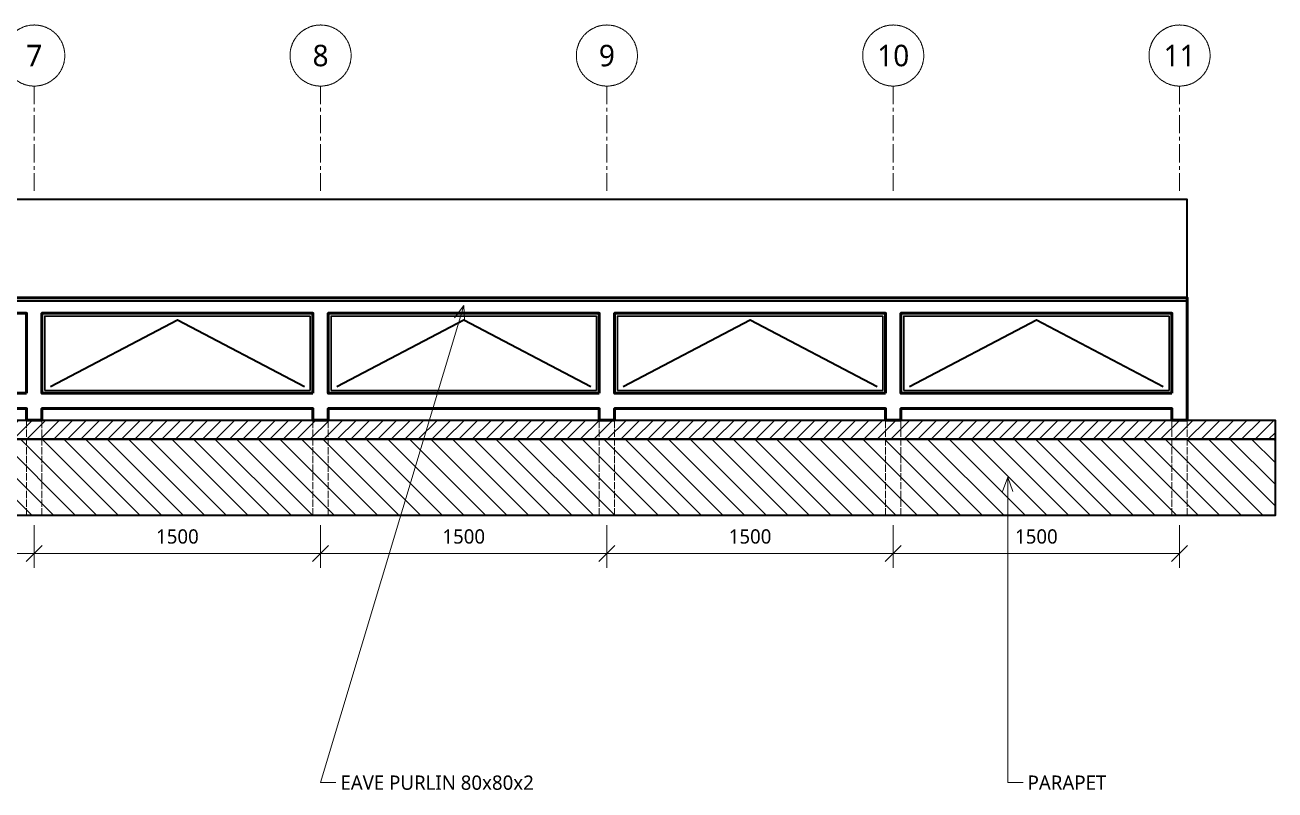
# Model space of a CAD drawing. Header units: millimetres. Extents: x -1920 to 25224, y -7963 to 28243.
# Drawn here: x 8952 to 15500, y -7939 to -3930 of the extents above; entities that cross this region are included whole.
import ezdxf
from ezdxf.enums import TextEntityAlignment as Align

# ---------------------------------------------------------------- set-up
doc = ezdxf.new("R2010")
doc.units = ezdxf.units.MM
doc.linetypes.add('CENTER', pattern=[5.08, 3.175, -0.635, 0.635, -0.635])
doc.linetypes.add('DASHED', pattern=[1.524, 1.27, -0.254])
for name, color, linetype, lineweight in [('A-ALU', 5, 'CONTINUOUS', 30), ('A-CONC', 8, 'CONTINUOUS', 35), ('A-DIM', 2, 'CONTINUOUS', 18), ('A-GLAZ', 4, 'CONTINUOUS', 35), ('A-GRID', 1, 'CENTER', 18), ('A-HATCH', 8, 'CONTINUOUS', 13), ('A-TEXT', 7, 'CONTINUOUS', 18), ('S-HIDDEN', 8, 'DASHED', 18), ('S-STEEL', 7, 'CONTINUOUS', 50)]:
    doc.layers.add(name, color=color, linetype=linetype, lineweight=lineweight)
doc.styles.add('OpenSans', font='OpenSans-Regular.ttf')

msp = doc.modelspace()

# ---------------------------------------------------------------- hatches: boundary and pattern name
at = {"layer": 'A-HATCH'}
h = msp.add_hatch(dxfattribs=at)
h.set_pattern_fill('ANSI31', scale=15.748)
h.paths.add_polyline_path([(-500, -6000), (15500, -6000), (15500, -6100), (-500, -6100)])
h = msp.add_hatch(dxfattribs=at)
h.set_pattern_fill('ANSI31', scale=25.1969, angle=-90)
h.paths.add_polyline_path([(-500, -6100), (15500, -6100), (15500, -6500), (-500, -6500)])

# ---------------------------------------------------------------- linework, layer by layer
at = {"layer": 'A-ALU'}
for points in [[(9055, -5845), (10445, -5845), (10445, -5455), (9055, -5455)], [(10555, -5845), (11945, -5845), (11945, -5455), (10555, -5455)], [(12055, -5845), (13445, -5845), (13445, -5455), (12055, -5455)], [(13555, -5845), (14945, -5845), (14945, -5455), (13555, -5455)]]:
    msp.add_lwpolyline(points, close=True, dxfattribs=at)
at = {"layer": 'A-CONC'}
for points in [[(-500, -6000), (15500, -6000), (15500, -6100), (-500, -6100)], [(-500, -6100), (15500, -6100), (15500, -6500), (-500, -6500)]]:
    msp.add_lwpolyline(points, close=True, dxfattribs=at)
at = {"layer": 'A-DIM'}
for points in [[(9000, -6550), (9000, -6775)], [(9000, -6550), (9000, -6775)], [(10500, -6550), (10500, -6775)], [(10500, -6550), (10500, -6775)], [(12000, -6550), (12000, -6775)], [(12000, -6550), (12000, -6775)], [(13500, -6550), (13500, -6775)], [(13500, -6550), (13500, -6775)], [(15000, -6550), (15000, -6775)], [(8958, -6742), (9042, -6658)], [(8958, -6742), (9042, -6658)], [(10458, -6742), (10542, -6658)], [(10458, -6742), (10542, -6658)], [(11958, -6742), (12042, -6658)], [(11958, -6742), (12042, -6658)], [(13458, -6742), (13542, -6658)], [(13458, -6742), (13542, -6658)], [(14958, -6742), (15042, -6658)], [(7500, -6700), (9000, -6700)], [(9000, -6700), (10500, -6700)], [(10500, -6700), (12000, -6700)], [(12000, -6700), (13500, -6700)], [(13500, -6700), (15000, -6700)]]:
    msp.add_lwpolyline(points, dxfattribs=at)
at = {"layer": 'A-GLAZ'}
msp.add_lwpolyline([(-40, -5374.5), (15040, -5374.5), (15040, -4843.6), (-40, -4843.6)], close=True, dxfattribs=at)
for points in [[(9085, -5825), (9750, -5475), (10415, -5825)], [(10585, -5825), (11250, -5475), (11915, -5825)], [(12085, -5825), (12750, -5475), (13415, -5825)], [(13585, -5825), (14250, -5475), (14915, -5825)]]:
    msp.add_lwpolyline(points, dxfattribs=at)
at = {"layer": 'A-GRID', "linetype": 'CENTER', "ltscale": 30}
for points in [[(9000, -4250), (9000, -4799.6)], [(10500, -4250), (10500, -4799.6)], [(12000, -4250), (12000, -4799.6)], [(13500, -4250), (13500, -4799.6)], [(15000, -4250), (15000, -4799.6)]]:
    msp.add_lwpolyline(points, dxfattribs=at)
at = {"layer": 'A-GRID'}
for centre in [(9000, -4090), (10500, -4090), (12000, -4090), (13500, -4090), (15000, -4090)]:
    msp.add_circle(centre, 160, dxfattribs=at)
at = {"layer": 'A-TEXT'}
for points in [[(11250, -5400), (10500, -7900)], [(11250, -5400), (11202.1, -5464.1)], [(11250, -5400), (11254.7, -5479.9)], [(14100, -6300), (14072.6, -6375.1)], [(14100, -6300), (14100, -7900)], [(14100, -6300), (14127.4, -6375.1)], [(10500, -7900), (10580, -7900)], [(14100, -7900), (14180, -7900)]]:
    msp.add_lwpolyline(points, dxfattribs=at)
at = {"layer": 'S-HIDDEN', "linetype": 'DASHED', "ltscale": 30}
for points in [[(8960, -6500), (8960, -6000)], [(9040, -6500), (9040, -6000)], [(10460, -6500), (10460, -6000)], [(10540, -6500), (10540, -6000)], [(11960, -6500), (11960, -6000)], [(12040, -6500), (12040, -6000)], [(13460, -6500), (13460, -6000)], [(13540, -6500), (13540, -6000)], [(14960, -6500), (14960, -6000)], [(15040, -6500), (15040, -6000)]]:
    msp.add_lwpolyline(points, dxfattribs=at)
at = {"layer": 'S-STEEL'}
msp.add_lwpolyline([(7540, -5360), (8960, -5360), (9040, -5360), (10460, -5360), (10540, -5360), (11960, -5360), (12040, -5360), (13460, -5360), (13540, -5360), (14960, -5360), (15000, -5360), (15040, -5360), (15040, -6000), (14960, -6000), (14960, -5940), (13540, -5940), (13540, -5940), (13540, -6000), (13460, -6000), (13460, -5940), (12040, -5940), (12040, -6000), (11960, -6000), (11960, -5940), (10540, -5940), (10540, -6000), (10460, -6000), (10460, -5940), (9040, -5940), (9040, -6000), (8960, -6000), (8960, -5940), (7540, -5940)], dxfattribs=at)
for points in [[(8960, -5860), (8960, -5440), (7540, -5440), (7540, -5860), (8960, -5860)], [(10460, -5860), (10460, -5440), (9040, -5440), (9040, -5860), (10460, -5860)], [(11960, -5860), (11960, -5440), (10540, -5440), (10540, -5860), (11960, -5860)], [(13460, -5860), (13460, -5440), (12040, -5440), (12040, -5860), (13460, -5860)], [(14960, -5860), (14960, -5440), (13540, -5440), (13540, -5860), (14960, -5860)]]:
    msp.add_lwpolyline(points, close=True, dxfattribs=at)

# ---------------------------------------------------------------- texts
at = {"layer": 'A-DIM', "style": 'OpenSans'}
for p in [(9750, -6670), (11250, -6670), (12750, -6670), (14250, -6670)]:
    msp.add_text('1500', height=75, dxfattribs=at).set_placement(p, align=Align.BOTTOM_CENTER)
at = {"layer": 'A-GRID', "style": 'OpenSans'}
for s, p in [('7', (9000, -4090)), ('8', (10500, -4090)), ('9', (12000, -4090)), ('10', (13500, -4090)), ('11', (15000, -4090))]:
    msp.add_text(s, height=112.5, dxfattribs=at).set_placement(p, align=Align.MIDDLE_CENTER)
at = {"layer": 'A-TEXT', "style": 'OpenSans'}
for s, p in [('EAVE PURLIN 80x80x2', (10604, -7900)), ('PARAPET', (14204, -7900))]:
    msp.add_text(s, height=75, dxfattribs=at).set_placement(p, align=Align.MIDDLE_LEFT)

doc.saveas('drawing.dxf')
